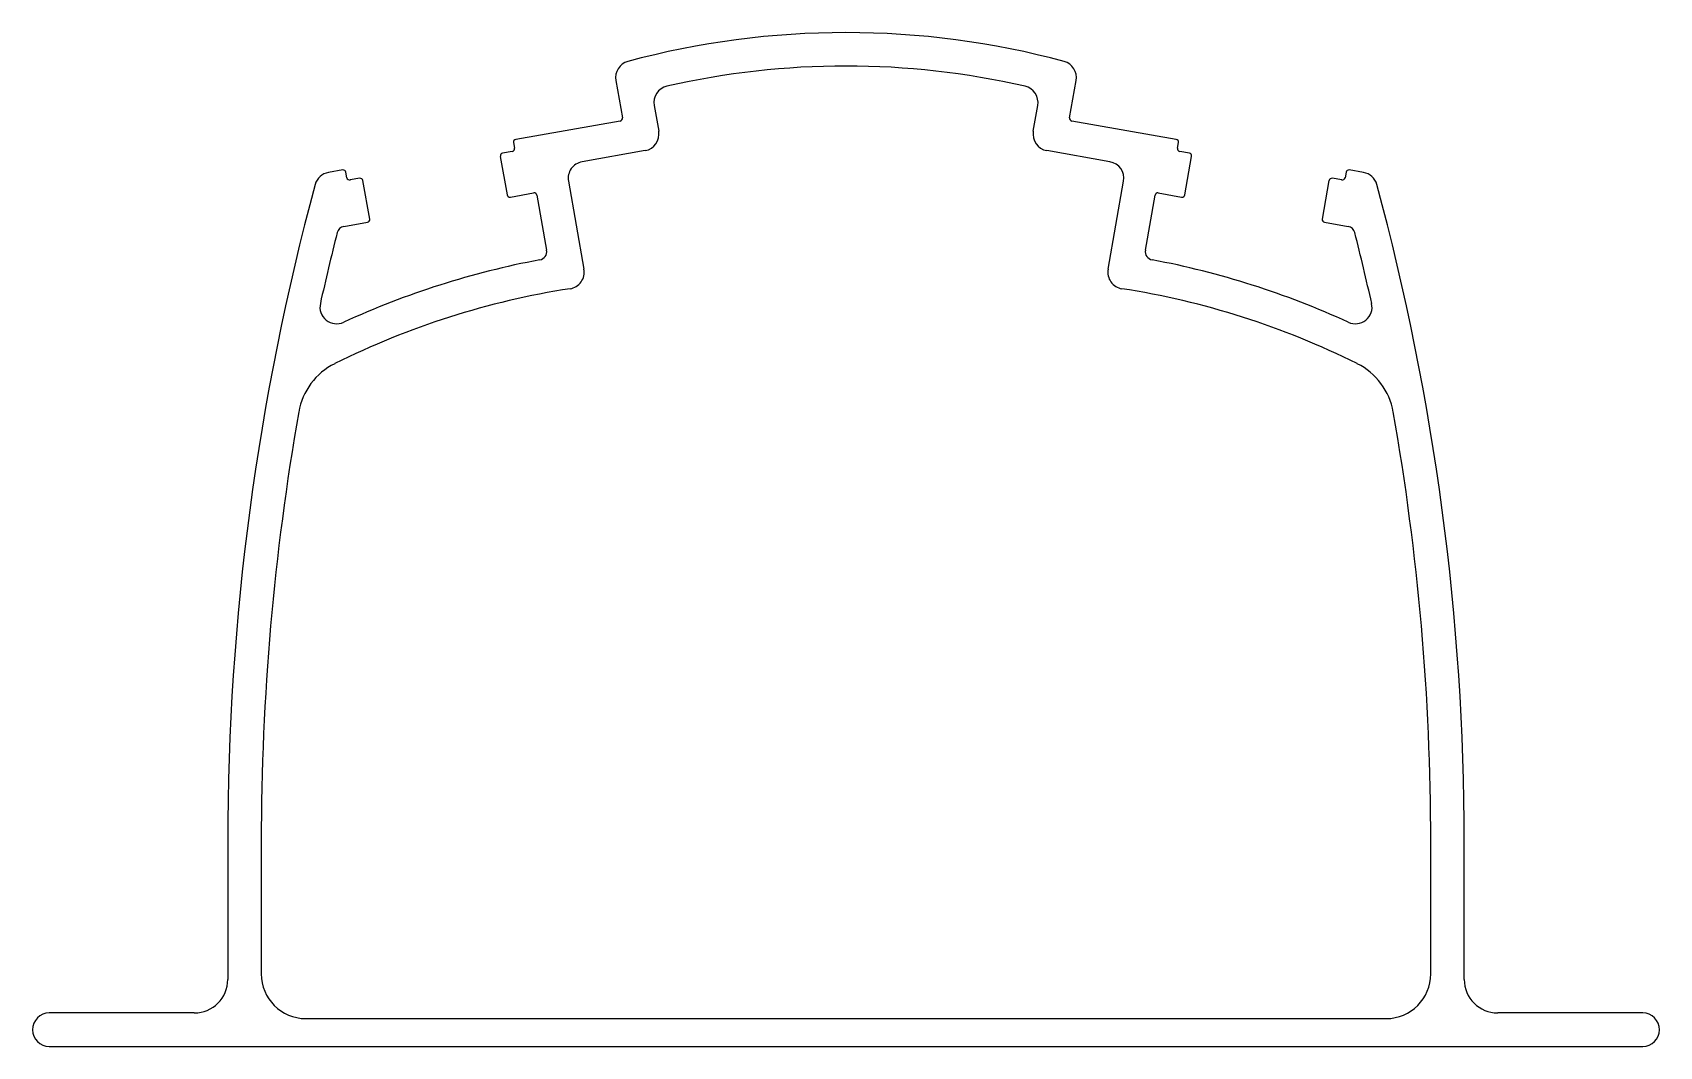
# Model space of a CAD drawing. Extents: x 582 to 874, y 897 to 1079.
import ezdxf

# ---------------------------------------------------------------- set-up
doc = ezdxf.new("R2010")
doc.units = 0
doc.layers.get('0').update_dxf_attribs({"linetype": 'CONTINUOUS'})

msp = doc.modelspace()

# ---------------------------------------------------------------- linework, layer by layer
for p, q in [((686.86, 1070.22), (688.04, 1063.54)), ((768.21, 1063.54), (769.39, 1070.22)), ((693.74, 1065.75), (694.55, 1061.14)), ((761.69, 1061.14), (762.51, 1065.75)), ((687.63, 1062.96), (668.92, 1059.67)), ((787.33, 1059.67), (768.62, 1062.96)), ((668.52, 1059.09), (668.69, 1058.1)), ((787.56, 1058.1), (787.73, 1059.09)), ((666.15, 1056.64), (667.37, 1049.75)), ((668.28, 1057.52), (666.56, 1057.22)), ((692.12, 1057.66), (680.8, 1055.67)), ((775.45, 1055.67), (764.13, 1057.66)), ((789.69, 1057.22), (787.97, 1057.52)), ((788.88, 1049.75), (790.09, 1056.64)), ((637.9, 1054.2), (635.34, 1053.74)), ((638.65, 1052.81), (638.48, 1053.79)), ((817.77, 1053.79), (817.6, 1052.81)), ((820.91, 1053.74), (818.35, 1054.2)), ((640.95, 1052.7), (639.23, 1052.4)), ((642.75, 1045.4), (641.53, 1052.3)), ((667.95, 1049.34), (672.13, 1050.08)), ((678.36, 1052.19), (681.15, 1036.4)), ((775.1, 1036.4), (777.89, 1052.19)), ((784.11, 1050.08), (788.3, 1049.34)), ((814.71, 1052.3), (813.5, 1045.4)), ((817.02, 1052.4), (815.29, 1052.7)), ((672.71, 1049.67), (674.45, 1039.82)), ((781.8, 1039.82), (783.54, 1049.67)), ((638.1, 1044.08), (642.34, 1044.83)), ((813.9, 1044.83), (818.14, 1044.08)), ((617.29, 933.85), (617.29, 909.12)), ((623.29, 933.85), (623.29, 910.12)), ((832.96, 910.12), (832.96, 933.85)), ((838.96, 909.12), (838.96, 933.85)), ((611.29, 903.12), (585.29, 903.12)), ((631.29, 902.12), (824.96, 902.12)), ((870.96, 903.12), (844.96, 903.12)), ((585.29, 897.12), (870.96, 897.12))]:
    msp.add_line(p, q)
for centre, radius, start, end in [((728.12, 928.82), 150, 74.8936, 105.1064), ((689.81, 1070.74), 3, 105.1064, 190), ((766.43, 1070.74), 3, 350, 74.8936), ((728.12, 928.82), 144, 77.1203, 102.8797), ((696.69, 1066.28), 3, 102.8797, 190), ((759.55, 1066.28), 3, 350, 77.1203), ((687.55, 1063.46), 0.5, 280, 10), ((768.7, 1063.46), 0.5, 170, 260), ((669.01, 1059.17), 0.5, 100, 190.0001), ((691.6, 1060.62), 3, 280, 10), ((764.65, 1060.62), 3, 170, 260), ((787.24, 1059.17), 0.5, 349.9999, 80), ((666.65, 1056.73), 0.5, 100.0001, 190), ((668.2, 1058.01), 0.5, 280, 10), ((788.05, 1058.01), 0.5, 170, 260), ((789.6, 1056.73), 0.5, 350, 79.9999), ((635.86, 1050.79), 3, 100, 164.8343), ((637.99, 1053.7), 0.5, 9.9995, 99.9999), ((681.32, 1052.71), 3, 100, 190), ((774.93, 1052.71), 3, 350, 80), ((818.26, 1053.7), 0.5, 80.0001, 170.0005), ((820.39, 1050.79), 3, 15.1657, 80), ((1067.29, 933.85), 450, 164.8343, 180), ((639.14, 1052.89), 0.5, 190, 280), ((641.04, 1052.21), 0.5, 10, 99.9998), ((672.22, 1049.59), 0.5, 10, 100), ((784.03, 1049.59), 0.5, 80, 170), ((815.21, 1052.21), 0.5, 80.0002, 170), ((817.1, 1052.89), 0.5, 260, 350), ((388.96, 933.85), 450, 0, 15.1657), ((667.86, 1049.83), 0.5, 190, 280.0001), ((788.39, 1049.83), 0.5, 259.9999, 350), ((642.26, 1045.32), 0.5, 280, 10), ((813.99, 1045.32), 0.5, 170, 260), ((1067.29, 933.85), 444, 165.773, 167.4566), ((638.36, 1042.6), 1.5, 100, 165.773), ((817.88, 1042.6), 1.5, 14.227, 80), ((388.96, 933.85), 444, 12.5434, 14.227), ((672.97, 1039.56), 1.5, 280.5673, 10), ((783.27, 1039.56), 1.5, 170, 259.4327), ((700.76, 890.63), 150, 100.5673, 114.7023), ((678.19, 1035.88), 3, 278.8306, 10), ((778.06, 1035.88), 3, 170, 261.1694), ((755.49, 890.63), 150, 65.2977, 79.4327), ((700.76, 890.63), 144, 98.8306, 116.5122), ((755.49, 890.63), 144, 63.4878, 81.1694), ((636.82, 1029.63), 3, 167.4566, 294.7023), ((819.43, 1029.63), 3, 245.2977, 12.5434), ((641.83, 1008.74), 12, 116.5122, 170.0162), ((814.41, 1008.74), 12, 9.9838, 63.4878), ((1067.29, 933.85), 444, 170.0162, 180), ((388.96, 933.85), 444, 0, 9.9838), ((631.29, 910.12), 8, 180, 270), ((824.96, 910.12), 8, 270, 0), ((611.29, 909.12), 6, 270, 0), ((844.96, 909.12), 6, 180, 270), ((585.29, 900.12), 3, 90, 270), ((870.96, 900.12), 3, 270, 90)]:
    msp.add_arc(centre, radius, start, end)

doc.saveas('drawing.dxf')
